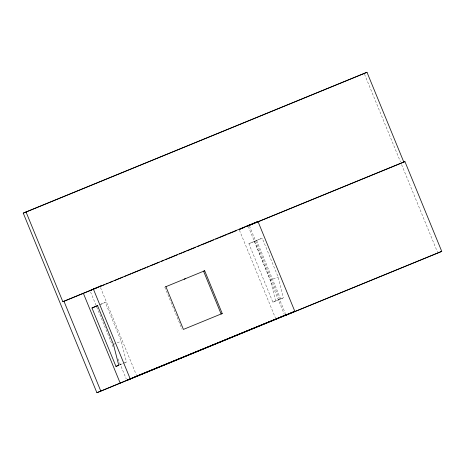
<?xml version="1.0" encoding="UTF-8"?>
<svg xmlns="http://www.w3.org/2000/svg" width="465" height="465" viewBox="0 0 465 465"><rect width="100%" height="100%" fill="white"/><g stroke="black" fill="none" stroke-linecap="round" stroke-linejoin="round"><path stroke-width="0.35" stroke-dasharray="2.33 1.74" d="M99.748 304.813L105.288 302.384L121.214 341.223L126.486 362.037L124.823 362.764M248.897 243.73L262.196 238.121L278.122 276.966L283.394 297.774L280.628 298.989L272.868 302.169L248.897 243.73L262.196 238.121M272.868 302.169L283.394 297.774M100.76 304.238L105.288 302.384M113.454 344.402L121.214 341.223M275.635 300.954L270.363 280.145L278.122 276.966M118.726 365.211L122.603 363.624M123.254 363.357L126.486 362.037M119.836 364.839L122.423 363.775M364.502 74.168L400.499 161.942M401.603 164.627L437.6 252.402M256.657 240.55L280.628 298.989M249.385 225.81L285.388 313.59M254.436 241.3L270.363 280.145M248.293 226.519L284.289 314.294M239.423 230.181L275.425 317.961M164.784 287.138L182.048 329.232M100.51 287.562L136.239 374.674M90.553 291.933L113.361 347.547M118.034 358.939L126.277 379.039"/><path stroke-width="0.7" d="M441.75 251.373L284.842 315.636L294.804 311.265L257.976 221.474L248.014 225.845L404.922 161.588L441.75 251.373L96.9 392.716L23.25 213.139L366.995 72.284L403.818 162.07L254.954 223.037M366.995 72.284L23.25 213.139M26.017 211.924L62.845 301.715L83.351 293.287L120.173 383.073L96.9 392.716M82.241 293.77L257.976 221.474M101.068 285.737L90.663 290.3L98.063 287.289M250.217 224.653L239.15 229.512L241.091 228.716M403.818 162.07L404.922 161.588M91.989 307.987L97.528 305.563L113.454 344.402L118.726 365.211L115.959 366.426L91.989 307.987L97.813 305.604M184.181 279.198L185.291 278.709M204.687 270.764L203.583 271.252L221.119 314.009L222.224 313.526L204.687 270.764L165.453 286.864M120.173 383.073L294.804 311.265M137.896 375.528L126.829 380.382L287.045 314.445M62.845 301.715L90.001 290.59M99.405 286.742L104.782 284.539M106.125 283.987L108.142 283.162M109.484 282.615L112.844 281.238M114.187 280.686L122.923 277.111M124.265 276.559L126.282 275.733M127.625 275.181L130.985 273.809M132.327 273.257L141.064 269.683M142.406 269.13L145.766 267.753M147.109 267.206L149.126 266.381M150.468 265.829L159.199 262.254M161.216 261.429L163.901 260.324M165.249 259.778L167.261 258.953M168.609 258.401L177.339 254.826M179.356 254L182.042 252.896M183.384 252.35L185.401 251.519M186.744 250.972L195.48 247.392M197.497 246.566L200.183 245.468M201.525 244.916L213.621 239.963M215.638 239.138L218.323 238.039M219.666 237.487L226.385 234.738M227.728 234.186L236.464 230.611M242.381 228.187L244.323 227.391M246.909 226.333L253.617 223.584M222.224 313.526L183.425 329.412L165.889 286.655M115.959 366.426L118.546 365.368M136.786 376.011L285.934 314.927M93.308 288.916L130.136 378.702M63.949 301.227L100.777 391.019"/></g></svg>
